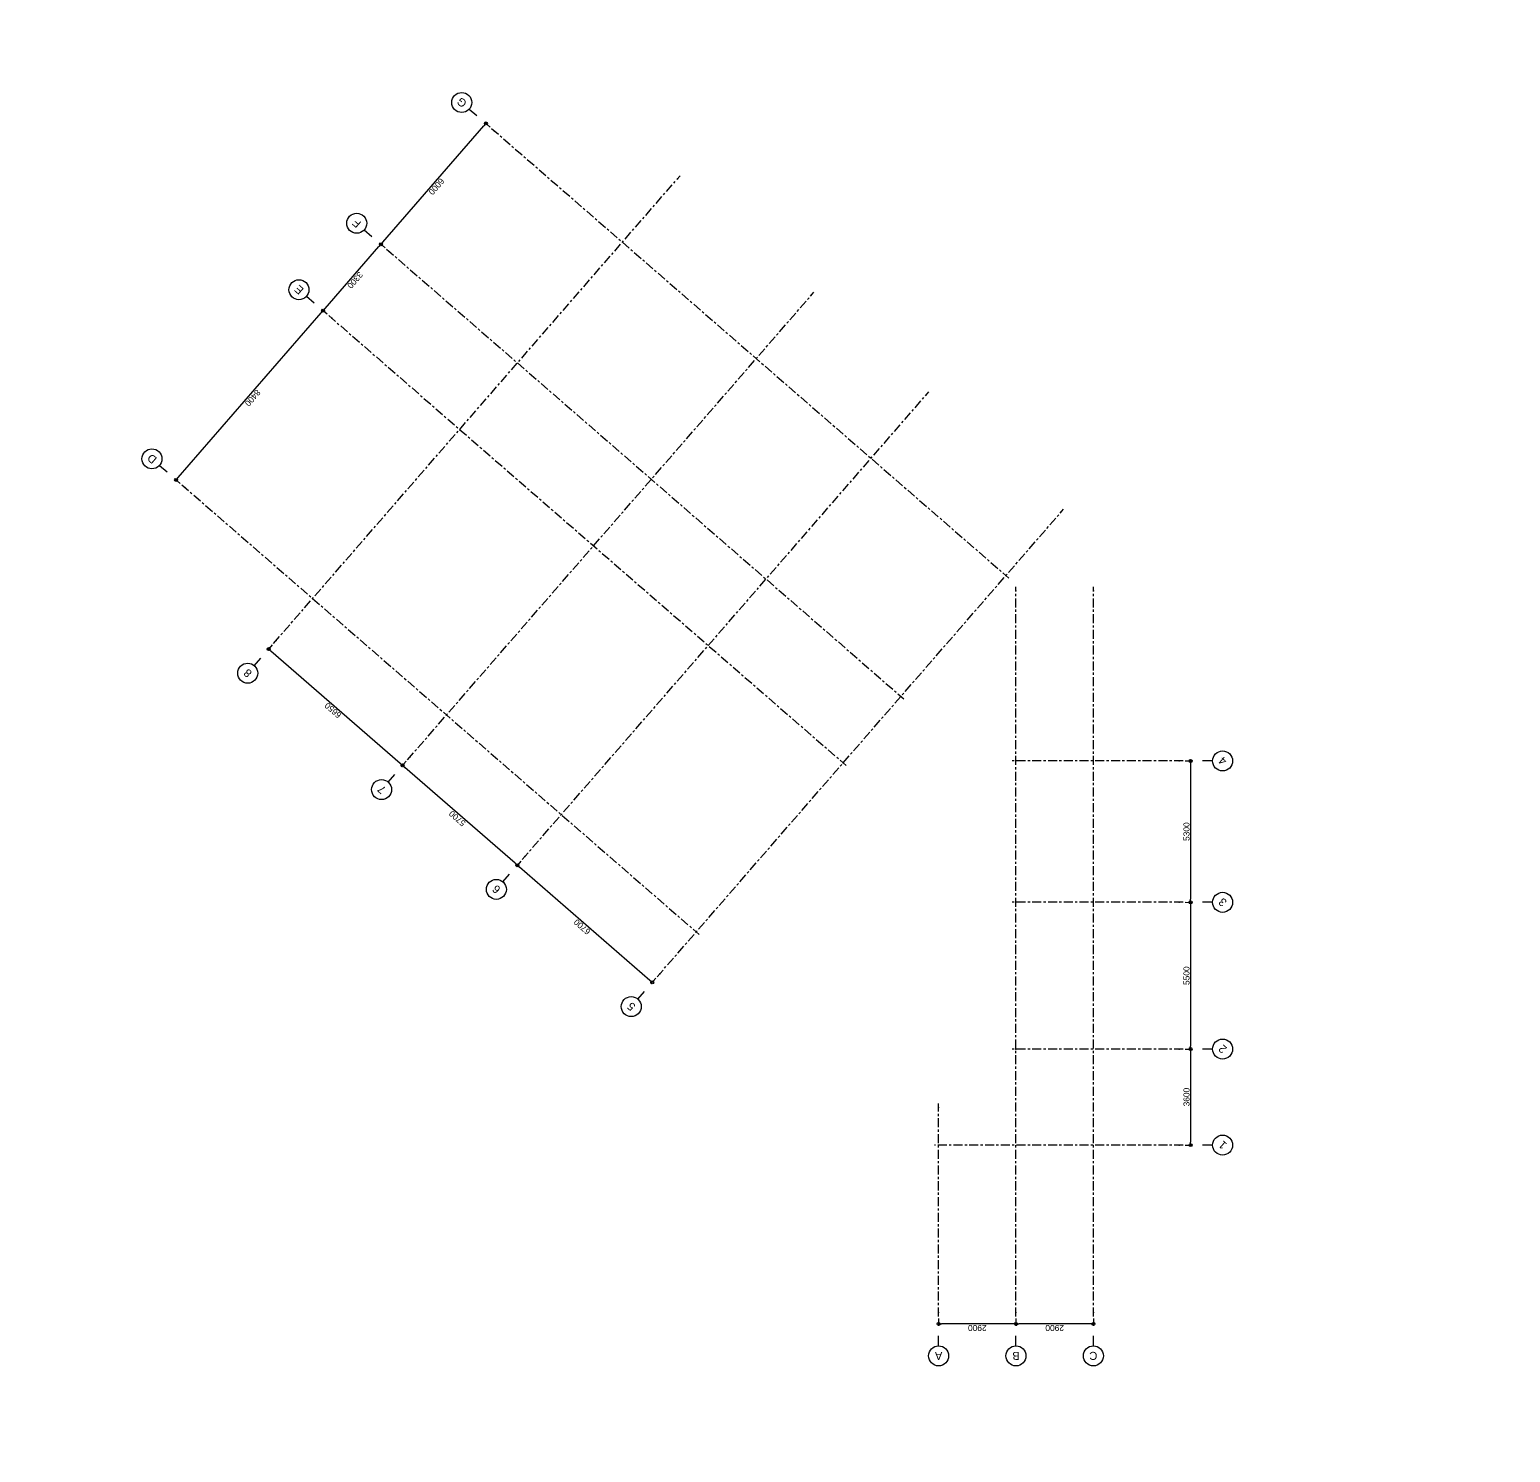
# Model space of a CAD drawing. Header units: millimetres. Extents: x -25371 to 2282244, y -90657 to 147824.
# Drawn here: x 1946665 to 2002174, y 94489 to 147824 of the extents above; entities that cross this region are included whole.
import ezdxf
from ezdxf.enums import TextEntityAlignment as Align

# ---------------------------------------------------------------- set-up
doc = ezdxf.new("R2010")
doc.units = ezdxf.units.MM
doc.linetypes.add('CENTER', pattern=[50.8, 31.75, -6.35, 6.35, -6.35])
doc.linetypes.add('TA_GL_000.90000', pattern=[2.475, 0.9, -0.225, 0.225, -0.225, 0.9])
for name, color, linetype in [('000 - 0_SYM_DWG_GRID-BUBBLE_MAIN_COLOR_6', 7, 'Continuous'), ('000 - 0_SYM_DWG_GRIDLINE_MAIN_COLOR_251', 7, 'Continuous'), ('000 - 0_SYM_DWG_SLOPE-SYM_TEXT_COLOR_3', 7, 'Continuous'), ('000 - D I M', 7, 'Continuous'), ('000 - GRID', 7, 'CENTER')]:
    doc.layers.add(name, color=color, linetype=linetype)
doc.styles.add('Arial', font='arial.ttf', dxfattribs={"height": 300})
doc.styles.add('FAMELINE_FOR_CKST', font='arial.ttf')
doc.styles.add('TA', font='', dxfattribs={"height": 4.5})
doc.styles.get('TA').set_extended_font_data('Cordia New')
doc.dimstyles.new('FAMELINE-CKST_C-C', dxfattribs={"dimtxt": 0.3, "dimasz": 0.15, "dimexe": 0.1, "dimexo": 0.1, "dimgap": 0.05, "dimtad": 1, "dimzin": 0, "dimdsep": 46, "dimtxsty": 'FAMELINE_FOR_CKST', "dimblk": 'ORIGIN', "dimblk1": 'ORIGIN', "dimblk2": 'ORIGIN', "dimsah": 1, "dimcen": 0.1, "dimdle": 0.1, "dimclrd": 7, "dimclre": 7, "dimclrt": 7, "dimadec": 0, "dimazin": 0, "dimtfac": 1, "dimtix": 1, "dimtmove": 2, "dimatfit": 3, "dimfxl": 1, "dimtolj": 1, "dimtzin": 0, "dimlwd": -1, "dimlwe": -1, "dimarcsym": 0})

# ---------------------------------------------------------------- blocks, each defined once
blk = doc.blocks.new('*U330')
at = {"layer": '000 - 0_SYM_DWG_GRID-BUBBLE_MAIN_COLOR_6', "color": 7}
blk.add_line((16.74, 0), (11.74, 0), dxfattribs=at)
blk.add_circle((21.74, 0), 5, dxfattribs=at)
at = {"layer": '000 - 0_SYM_DWG_GRIDLINE_MAIN_COLOR_251', "color": 7, "linetype": 'ByBlock', "ltscale": 5}
blk.add_line((2, 0), (-362.71, 0), dxfattribs=at)
at = {"layer": '000 - 0_SYM_DWG_GRIDLINE_MAIN_COLOR_251', "color": 7}
for p in [(-360.71, 0), (0, 0)]:
    blk.add_point(p, dxfattribs=at)
at = {"color": 7, "style": 'TA', "flags": 1}
blk.add_attdef('LOCATION', (6, -6), '', height=4.5, rotation=270, dxfattribs=at)
at = {"layer": '000 - 0_SYM_DWG_SLOPE-SYM_TEXT_COLOR_3', "color": 7, "style": 'Arial'}
blk.add_attdef('GRID-HEAD', text='', height=4, rotation=270, dxfattribs=at).set_placement((21.74, 0), align=Align.MIDDLE_CENTER)
blk = doc.blocks.new('*U331')
at = {"layer": '000 - 0_SYM_DWG_GRID-BUBBLE_MAIN_COLOR_6', "color": 7}
blk.add_line((16.74, 0), (11.74, 0), dxfattribs=at)
blk.add_circle((21.74, 0), 5, dxfattribs=at)
at = {"layer": '000 - 0_SYM_DWG_GRIDLINE_MAIN_COLOR_251', "color": 7, "linetype": 'ByBlock', "ltscale": 5}
blk.add_line((2, 0), (-104.48, 0), dxfattribs=at)
at = {"layer": '000 - 0_SYM_DWG_GRIDLINE_MAIN_COLOR_251', "color": 7}
for p in [(-102.48, 0), (0, 0)]:
    blk.add_point(p, dxfattribs=at)
at = {"color": 7, "style": 'TA', "flags": 1}
blk.add_attdef('LOCATION', (6, -6), '', height=4.5, rotation=270, dxfattribs=at)
at = {"layer": '000 - 0_SYM_DWG_SLOPE-SYM_TEXT_COLOR_3', "color": 7, "style": 'Arial'}
blk.add_attdef('GRID-HEAD', text='', height=4, rotation=270, dxfattribs=at).set_placement((21.74, 0), align=Align.MIDDLE_CENTER)
blk = doc.blocks.new('*U328')
at = {"layer": '000 - 0_SYM_DWG_GRID-BUBBLE_MAIN_COLOR_6', "color": 7}
blk.add_line((16.74, 0), (11.74, 0), dxfattribs=at)
blk.add_circle((21.74, 0), 5, dxfattribs=at)
at = {"layer": '000 - 0_SYM_DWG_GRIDLINE_MAIN_COLOR_251', "color": 7, "linetype": 'ByBlock', "ltscale": 5}
blk.add_line((2, 0), (-122.19, 0), dxfattribs=at)
at = {"layer": '000 - 0_SYM_DWG_GRIDLINE_MAIN_COLOR_251', "color": 7}
for p in [(-120.19, 0), (0, 0)]:
    blk.add_point(p, dxfattribs=at)
at = {"color": 7, "style": 'TA', "flags": 1}
blk.add_attdef('LOCATION', (6, -6), '', height=4.5, rotation=270, dxfattribs=at)
at = {"layer": '000 - 0_SYM_DWG_SLOPE-SYM_TEXT_COLOR_3', "color": 7, "style": 'Arial'}
blk.add_attdef('GRID-HEAD', text='', height=4, rotation=138.95237, dxfattribs=at).set_placement((21.74, 0), align=Align.MIDDLE_CENTER)
blk = doc.blocks.new('_Origin')
at = {"color": 7, "linetype": 'ByBlock', "lineweight": -2}
blk.add_line((0, 0), (-1, 0), dxfattribs=at)
blk.add_circle((0, 0), 0.5, dxfattribs=at)
blk = doc.blocks.new('*D316')
at = {"layer": '000 - D I M', "color": 7, "transparency": 16777216}
for p, q in [((0, 14005), (0, 14286)), ((112, 14211), (6538, 14211)), ((6650, 14005), (6650, 14286))]:
    blk.add_line(p, q, dxfattribs=at)
at = {"layer": 'Defpoints', "color": 7, "transparency": 16777216}
for p in [(0, 13930), (6650, 14211), (6650, 13930)]:
    blk.add_point(p, dxfattribs=at)
at = {"layer": '000 - D I M', "color": 7, "transparency": 16777216, "xscale": 112.5, "yscale": 112.5, "zscale": 112.5, "rotation": 180}
blk.add_blockref('_Origin', (0, 14211), dxfattribs=at)
at = {"layer": '000 - D I M', "color": 7, "transparency": 16777216, "xscale": 112.5, "yscale": 112.5, "zscale": 112.5}
blk.add_blockref('_Origin', (6650, 14211), dxfattribs=at)
at = {"layer": '000 - D I M', "color": 7, "transparency": 16777216, "insert": (3325, 14364), "char_height": 225, "attachment_point": 5, "style": 'FAMELINE_FOR_CKST'}
blk.add_mtext('\\A1;6650', dxfattribs=at)
blk = doc.blocks.new('*D317')
at = {"layer": '000 - D I M', "color": 7, "transparency": 16777216}
for p, q in [((-29114, 2989), (-29326, 2805)), ((-25735, -1212), (-29196, 2769)), ((-25505, -1162), (-25718, -1346))]:
    blk.add_line(p, q, dxfattribs=at)
at = {"layer": 'Defpoints', "color": 7, "transparency": 16777216}
for p in [(-29269, 2854), (-29057, 3039), (-25449, -1112)]:
    blk.add_point(p, dxfattribs=at)
at = {"layer": '000 - D I M', "color": 7, "transparency": 16777216, "xscale": 112.5, "yscale": 112.5, "zscale": 112.5}
for p, rotation in [((-29269, 2854), 131.0000000038849), ((-25661, -1297), 311.0000000038849)]:
    blk.add_blockref('_Origin', p, dxfattribs=dict(at, rotation=rotation))
at = {"layer": '000 - D I M', "color": 7, "transparency": 16777216, "insert": (-27350, 879), "char_height": 225, "attachment_point": 5, "rotation": 311, "style": 'FAMELINE_FOR_CKST'}
blk.add_mtext('\\A1;5500', dxfattribs=at)
blk = doc.blocks.new('*D318')
at = {"layer": '000 - D I M', "color": 7, "transparency": 16777216}
for p, q in [((-31476, 5706), (-31688, 5522)), ((-29343, 2939), (-31557, 5486)), ((-29114, 2989), (-29326, 2805))]:
    blk.add_line(p, q, dxfattribs=at)
at = {"layer": 'Defpoints', "color": 7, "transparency": 16777216}
for p in [(-31631, 5571), (-31419, 5755), (-29057, 3039)]:
    blk.add_point(p, dxfattribs=at)
at = {"layer": '000 - D I M', "color": 7, "transparency": 16777216, "xscale": 112.5, "yscale": 112.5, "zscale": 112.5}
for p, rotation in [((-31631, 5571), 131.0000000038849), ((-29269, 2854), 311.0000000038849)]:
    blk.add_blockref('_Origin', p, dxfattribs=dict(at, rotation=rotation))
at = {"layer": '000 - D I M', "color": 7, "transparency": 16777216, "insert": (-30335, 4313), "char_height": 225, "attachment_point": 5, "rotation": 311, "style": 'FAMELINE_FOR_CKST'}
blk.add_mtext('\\A1;3600', dxfattribs=at)
blk = doc.blocks.new('*D319')
at = {"layer": '000 - D I M', "color": 7, "transparency": 16777216}
for p, q in [((-33192, 13095), (-31173, 14850)), ((-30953, 14768), (-31138, 14980)), ((-33142, 12866), (-33326, 13078))]:
    blk.add_line(p, q, dxfattribs=at)
at = {"layer": 'Defpoints', "color": 7, "transparency": 16777216}
for p in [(-31088, 14924), (-30904, 14711), (-33093, 12809)]:
    blk.add_point(p, dxfattribs=at)
at = {"layer": '000 - D I M', "color": 7, "transparency": 16777216, "xscale": 112.5, "yscale": 112.5, "zscale": 112.5}
for p, rotation in [((-31088, 14924), 41.00000000052016), ((-33277, 13021), 221.0000000005202)]:
    blk.add_blockref('_Origin', p, dxfattribs=dict(at, rotation=rotation))
at = {"layer": '000 - D I M', "color": 7, "transparency": 16777216, "insert": (-32283, 14087), "char_height": 225, "attachment_point": 5, "rotation": 41, "style": 'FAMELINE_FOR_CKST'}
blk.add_mtext('\\A1;2900', dxfattribs=at)
blk = doc.blocks.new('*D320')
at = {"layer": '000 - D I M', "color": 7, "transparency": 16777216}
for p, q in [((-12400, 14005), (-12400, 14286)), ((-12288, 14211), (-5812, 14211)), ((-5700, 14005), (-5700, 14286))]:
    blk.add_line(p, q, dxfattribs=at)
at = {"layer": 'Defpoints', "color": 7, "transparency": 16777216}
for p in [(-12400, 13930), (-5700, 14211), (-5700, 13930)]:
    blk.add_point(p, dxfattribs=at)
at = {"layer": '000 - D I M', "color": 7, "transparency": 16777216, "xscale": 112.5, "yscale": 112.5, "zscale": 112.5, "rotation": 180}
blk.add_blockref('_Origin', (-12400, 14211), dxfattribs=at)
at = {"layer": '000 - D I M', "color": 7, "transparency": 16777216, "xscale": 112.5, "yscale": 112.5, "zscale": 112.5}
blk.add_blockref('_Origin', (-5700, 14211), dxfattribs=at)
at = {"layer": '000 - D I M', "color": 7, "transparency": 16777216, "insert": (-9050, 14364), "char_height": 225, "attachment_point": 5, "style": 'FAMELINE_FOR_CKST'}
blk.add_mtext('\\A1;6700', dxfattribs=at)
blk = doc.blocks.new('*D321')
at = {"layer": '000 - D I M', "color": 7, "transparency": 16777216}
for p, q in [((-5700, 14005), (-5700, 14286)), ((-5588, 14211), (-112, 14211)), ((0, 14005), (0, 14286))]:
    blk.add_line(p, q, dxfattribs=at)
at = {"layer": 'Defpoints', "color": 7, "transparency": 16777216}
for p in [(-5700, 13930), (0, 14211), (0, 13930)]:
    blk.add_point(p, dxfattribs=at)
at = {"layer": '000 - D I M', "color": 7, "transparency": 16777216, "xscale": 112.5, "yscale": 112.5, "zscale": 112.5, "rotation": 180}
blk.add_blockref('_Origin', (-5700, 14211), dxfattribs=at)
at = {"layer": '000 - D I M', "color": 7, "transparency": 16777216, "xscale": 112.5, "yscale": 112.5, "zscale": 112.5}
blk.add_blockref('_Origin', (0, 14211), dxfattribs=at)
at = {"layer": '000 - D I M', "color": 7, "transparency": 16777216, "insert": (-2850, 14364), "char_height": 225, "attachment_point": 5, "style": 'FAMELINE_FOR_CKST'}
blk.add_mtext('\\A1;5700', dxfattribs=at)
blk = doc.blocks.new('*D322')
at = {"layer": '000 - D I M', "color": 7, "transparency": 16777216}
for p, q in [((-31003, 14998), (-28985, 16753)), ((-28764, 16671), (-28949, 16883)), ((-30953, 14768), (-31138, 14980))]:
    blk.add_line(p, q, dxfattribs=at)
at = {"layer": 'Defpoints', "color": 7, "transparency": 16777216}
for p in [(-28900, 16826), (-28715, 16614), (-30904, 14711)]:
    blk.add_point(p, dxfattribs=at)
at = {"layer": '000 - D I M', "color": 7, "transparency": 16777216, "xscale": 112.5, "yscale": 112.5, "zscale": 112.5}
for p, rotation in [((-28900, 16826), 41.00000000052016), ((-31088, 14924), 221.0000000005202)]:
    blk.add_blockref('_Origin', p, dxfattribs=dict(at, rotation=rotation))
at = {"layer": '000 - D I M', "color": 7, "transparency": 16777216, "insert": (-30094, 15990), "char_height": 225, "attachment_point": 5, "rotation": 41, "style": 'FAMELINE_FOR_CKST'}
blk.add_mtext('\\A1;2900', dxfattribs=at)
blk = doc.blocks.new('*U329')
at = {"layer": '000 - 0_SYM_DWG_GRID-BUBBLE_MAIN_COLOR_6', "color": 7}
blk.add_line((16.74, 0), (11.74, 0), dxfattribs=at)
blk.add_circle((21.74, 0), 5, dxfattribs=at)
at = {"layer": '000 - 0_SYM_DWG_GRIDLINE_MAIN_COLOR_251', "color": 7, "linetype": 'ByBlock', "ltscale": 5}
blk.add_line((2, 0), (-83.53, 0), dxfattribs=at)
at = {"layer": '000 - 0_SYM_DWG_GRIDLINE_MAIN_COLOR_251', "color": 7}
for p in [(-81.53, 0), (0, 0)]:
    blk.add_point(p, dxfattribs=at)
at = {"color": 7, "style": 'TA', "flags": 1}
blk.add_attdef('LOCATION', (6, -6), '', height=4.5, rotation=270, dxfattribs=at)
at = {"layer": '000 - 0_SYM_DWG_SLOPE-SYM_TEXT_COLOR_3', "color": 7, "style": 'Arial'}
blk.add_attdef('GRID-HEAD', text='', height=4, rotation=138.95237, dxfattribs=at).set_placement((21.74, 0), align=Align.MIDDLE_CENTER)
blk = doc.blocks.new('*U332')
at = {"layer": '000 - 0_SYM_DWG_GRID-BUBBLE_MAIN_COLOR_6', "color": 7}
blk.add_line((16.74, 0), (11.74, 0), dxfattribs=at)
blk.add_circle((21.74, 0), 5, dxfattribs=at)
at = {"layer": '000 - 0_SYM_DWG_GRIDLINE_MAIN_COLOR_251', "color": 7, "linetype": 'ByBlock', "ltscale": 5}
blk.add_line((2, 0), (-307.66, 0), dxfattribs=at)
at = {"layer": '000 - 0_SYM_DWG_GRIDLINE_MAIN_COLOR_251', "color": 7}
for p in [(-305.66, 0), (0, 0)]:
    blk.add_point(p, dxfattribs=at)
at = {"color": 7, "style": 'TA', "flags": 1}
blk.add_attdef('LOCATION', (6, -6), '', height=4.5, rotation=270, dxfattribs=at)
at = {"layer": '000 - 0_SYM_DWG_SLOPE-SYM_TEXT_COLOR_3', "color": 7, "style": 'Arial'}
blk.add_attdef('GRID-HEAD', text='', height=4, rotation=270, dxfattribs=at).set_placement((21.74, 0), align=Align.MIDDLE_CENTER)
blk = doc.blocks.new('*U327')
at = {"layer": '000 - 0_SYM_DWG_GRID-BUBBLE_MAIN_COLOR_6', "color": 7}
blk.add_line((16.74, 0), (11.74, 0), dxfattribs=at)
blk.add_circle((21.74, 0), 5, dxfattribs=at)
at = {"layer": '000 - 0_SYM_DWG_GRIDLINE_MAIN_COLOR_251', "color": 7, "linetype": 'ByBlock', "ltscale": 5}
blk.add_line((2, 0), (-83.53, 0), dxfattribs=at)
at = {"layer": '000 - 0_SYM_DWG_GRIDLINE_MAIN_COLOR_251', "color": 7}
for p in [(-81.53, 0), (0, 0)]:
    blk.add_point(p, dxfattribs=at)
at = {"color": 7, "style": 'TA', "flags": 1}
blk.add_attdef('LOCATION', (6, -6), '', height=4.5, rotation=270, dxfattribs=at)
at = {"layer": '000 - 0_SYM_DWG_SLOPE-SYM_TEXT_COLOR_3', "color": 7, "style": 'Arial'}
blk.add_attdef('GRID-HEAD', text='', height=4, rotation=138.95237, dxfattribs=at).set_placement((21.74, 0), align=Align.MIDDLE_CENTER)
blk = doc.blocks.new('*D323')
at = {"layer": '000 - D I M', "color": 7, "transparency": 16777216}
for p, q in [((13225, 3300), (13506, 3300)), ((13431, 3187), (13431, 112)), ((13225, 0), (13506, 0))]:
    blk.add_line(p, q, dxfattribs=at)
at = {"layer": 'Defpoints', "color": 7, "transparency": 16777216}
for p in [(13150, 3300), (13150, 0), (13431, 0)]:
    blk.add_point(p, dxfattribs=at)
at = {"layer": '000 - D I M', "color": 7, "transparency": 16777216, "xscale": 112.5, "yscale": 112.5, "zscale": 112.5}
for p, rotation in [((13431, 3300), 90), ((13431, 0), 270)]:
    blk.add_blockref('_Origin', p, dxfattribs=dict(at, rotation=rotation))
at = {"layer": '000 - D I M', "color": 7, "transparency": 16777216, "insert": (13279, 1650), "char_height": 225, "attachment_point": 5, "rotation": 90, "style": 'FAMELINE_FOR_CKST'}
blk.add_mtext('\\A1;3300', dxfattribs=at)
blk = doc.blocks.new('*D324')
at = {"layer": '000 - D I M', "color": 7, "transparency": 16777216}
for p, q in [((13225, 0), (13506, 0)), ((13431, -113), (13431, -5888)), ((13225, -6000), (13506, -6000))]:
    blk.add_line(p, q, dxfattribs=at)
at = {"layer": 'Defpoints', "color": 7, "transparency": 16777216}
for p in [(13150, 0), (13150, -6000), (13431, -6000)]:
    blk.add_point(p, dxfattribs=at)
at = {"layer": '000 - D I M', "color": 7, "transparency": 16777216, "xscale": 112.5, "yscale": 112.5, "zscale": 112.5}
for p, rotation in [((13431, 0), 90), ((13431, -6000), 270)]:
    blk.add_blockref('_Origin', p, dxfattribs=dict(at, rotation=rotation))
at = {"layer": '000 - D I M', "color": 7, "transparency": 16777216, "insert": (13279, -3000), "char_height": 225, "attachment_point": 5, "rotation": 90, "style": 'FAMELINE_FOR_CKST'}
blk.add_mtext('\\A1;6000', dxfattribs=at)
blk = doc.blocks.new('*D325')
at = {"layer": '000 - D I M', "color": 7, "transparency": 16777216}
for p, q in [((-25505, -1162), (-25718, -1346)), ((-22258, -5212), (-25587, -1382)), ((-22028, -5162), (-22241, -5346))]:
    blk.add_line(p, q, dxfattribs=at)
at = {"layer": 'Defpoints', "color": 7, "transparency": 16777216}
for p in [(-25661, -1297), (-25449, -1112), (-21972, -5112)]:
    blk.add_point(p, dxfattribs=at)
at = {"layer": '000 - D I M', "color": 7, "transparency": 16777216, "xscale": 112.5, "yscale": 112.5, "zscale": 112.5}
for p, rotation in [((-25661, -1297), 131.000000002449), ((-22184, -5297), 311.000000002449)]:
    blk.add_blockref('_Origin', p, dxfattribs=dict(at, rotation=rotation))
at = {"layer": '000 - D I M', "color": 7, "transparency": 16777216, "insert": (-23807, -3197), "char_height": 225, "attachment_point": 5, "rotation": 311, "style": 'FAMELINE_FOR_CKST'}
blk.add_mtext('\\A1;5300', dxfattribs=at)
blk = doc.blocks.new('*D326')
at = {"layer": '000 - D I M', "color": 7, "transparency": 16777216}
for p, q in [((13225, 11700), (13506, 11700)), ((13431, 11588), (13431, 3412)), ((13225, 3300), (13506, 3300))]:
    blk.add_line(p, q, dxfattribs=at)
at = {"layer": 'Defpoints', "color": 7, "transparency": 16777216}
for p in [(13150, 11700), (13150, 3300), (13431, 3300)]:
    blk.add_point(p, dxfattribs=at)
at = {"layer": '000 - D I M', "color": 7, "transparency": 16777216, "xscale": 112.5, "yscale": 112.5, "zscale": 112.5}
for p, rotation in [((13431, 11700), 90), ((13431, 3300), 270)]:
    blk.add_blockref('_Origin', p, dxfattribs=dict(at, rotation=rotation))
at = {"layer": '000 - D I M', "color": 7, "transparency": 16777216, "insert": (13279, 7500), "char_height": 225, "attachment_point": 5, "rotation": 90, "style": 'FAMELINE_FOR_CKST'}
blk.add_mtext('\\A1;8400', dxfattribs=at)
blk = doc.blocks.new('*U333')
at = {"layer": '000 - 0_SYM_DWG_GRID-BUBBLE_MAIN_COLOR_6', "color": 7}
blk.add_line((16.74, 0), (11.74, 0), dxfattribs=at)
blk.add_circle((21.74, 0), 5, dxfattribs=at)
at = {"layer": '000 - 0_SYM_DWG_GRIDLINE_MAIN_COLOR_251', "color": 7, "linetype": 'ByBlock', "ltscale": 5}
blk.add_line((2, 0), (-340.67, 0), dxfattribs=at)
at = {"layer": '000 - 0_SYM_DWG_GRIDLINE_MAIN_COLOR_251', "color": 7}
for p in [(-338.67, 0), (0, 0)]:
    blk.add_point(p, dxfattribs=at)
at = {"color": 7, "style": 'TA', "flags": 1}
blk.add_attdef('LOCATION', (6, -6), '', height=4.5, rotation=270, dxfattribs=at)
at = {"layer": '000 - 0_SYM_DWG_SLOPE-SYM_TEXT_COLOR_3', "color": 7, "style": 'Arial'}
blk.add_attdef('GRID-HEAD', text='', height=4, rotation=360, dxfattribs=at).set_placement((21.74, 0), align=Align.MIDDLE_CENTER)
blk = doc.blocks.new('*U334')
at = {"layer": '000 - 0_SYM_DWG_GRID-BUBBLE_MAIN_COLOR_6', "color": 7}
blk.add_line((16.74, 0), (11.74, 0), dxfattribs=at)
blk.add_circle((21.74, 0), 5, dxfattribs=at)
at = {"layer": '000 - 0_SYM_DWG_GRIDLINE_MAIN_COLOR_251', "color": 7, "linetype": 'ByBlock', "ltscale": 5}
blk.add_line((2, 0), (-340.67, 0), dxfattribs=at)
at = {"layer": '000 - 0_SYM_DWG_GRIDLINE_MAIN_COLOR_251', "color": 7}
for p in [(-338.67, 0), (0, 0)]:
    blk.add_point(p, dxfattribs=at)
at = {"color": 7, "style": 'TA', "flags": 1}
blk.add_attdef('LOCATION', (6, -6), '', height=4.5, rotation=270, dxfattribs=at)
at = {"layer": '000 - 0_SYM_DWG_SLOPE-SYM_TEXT_COLOR_3', "color": 7, "style": 'Arial'}
blk.add_attdef('GRID-HEAD', text='', height=4, rotation=360, dxfattribs=at).set_placement((21.74, 0), align=Align.MIDDLE_CENTER)
blk = doc.blocks.new('*U335')
at = {"layer": '000 - 0_SYM_DWG_GRID-BUBBLE_MAIN_COLOR_6', "color": 7}
blk.add_line((16.74, 0), (11.74, 0), dxfattribs=at)
blk.add_circle((21.74, 0), 5, dxfattribs=at)
at = {"layer": '000 - 0_SYM_DWG_GRIDLINE_MAIN_COLOR_251', "color": 7, "linetype": 'ByBlock', "ltscale": 5}
blk.add_line((2, 0), (-340.67, 0), dxfattribs=at)
at = {"layer": '000 - 0_SYM_DWG_GRIDLINE_MAIN_COLOR_251', "color": 7}
for p in [(-338.67, 0), (0, 0)]:
    blk.add_point(p, dxfattribs=at)
at = {"color": 7, "style": 'TA', "flags": 1}
blk.add_attdef('LOCATION', (6, -6), '', height=4.5, rotation=270, dxfattribs=at)
at = {"layer": '000 - 0_SYM_DWG_SLOPE-SYM_TEXT_COLOR_3', "color": 7, "style": 'Arial'}
blk.add_attdef('GRID-HEAD', text='', height=4, rotation=360, dxfattribs=at).set_placement((21.74, 0), align=Align.MIDDLE_CENTER)
blk = doc.blocks.new('C-1-VS01_REV00_20260615-121114_LOPF_DIMS')
at = {"layer": '000 - GRID', "color": 7, "linetype": 'TA_GL_000.90000', "xscale": 75, "yscale": 75, "zscale": 75}
for name, p, rotation, values in [('*U331', (-28616.8, 16500.9), 131.0000000000055, {'GRID-HEAD': 'A'}), ('*U330', (-30805.4, 14598.3), 131.0000000000055, {'GRID-HEAD': 'B'}), ('*U332', (-12400, 13780), 90, {'GRID-HEAD': '5'}), ('*U332', (-5700, 13780), 90, {'GRID-HEAD': '6'}), ('*U332', (0, 13780), 90, {'GRID-HEAD': '7'}), ('*U332', (6650, 13780), 90, {'GRID-HEAD': '8'}), ('*U330', (-32994.1, 12695.7), 131.0000000000055, {'GRID-HEAD': 'C'}), ('*U328', (-31305.7, 5853.9), 221.0000000000055, {'GRID-HEAD': '1'}), ('*U327', (-28943.9, 3136.9), 221.0000000000055, {'GRID-HEAD': '2'}), ('*U329', (-25335.6, -1014), 221.0000000000055, {'GRID-HEAD': '3'}), ('*U329', (-21858.4, -5013.9), 221.0000000000055, {'GRID-HEAD': '4'})]:
    blk.add_blockref(name, p, dxfattribs=dict(at, rotation=rotation)).add_auto_attribs(values)
for name, p, values in [('*U333', (13000, 11700), {'GRID-HEAD': 'D'}), ('*U334', (13000, 3300), {'GRID-HEAD': 'E'}), ('*U335', (13000, 0), {'GRID-HEAD': 'F'}), ('*U335', (13000, -6000), {'GRID-HEAD': 'G'})]:
    blk.add_blockref(name, p, dxfattribs=at).add_auto_attribs(values)
at = {"layer": '000 - D I M', "color": 7}
for base, p1, p2, angle, override, picture, middle in [((-28899.7, 16826.3), (-30903.8, 14711.5), (-28715.2, 16614.1), 221, {"dimscale": 750, "dimdec": 0, "dimlfac": 1, "dimclrd": 7, "dimclre": 7, "dimclrt": 7}, '*D322', (-30094, 15990)), ((-31088.4, 14923.7), (-33092.5, 12808.9), (-30903.8, 14711.5), 221, {"dimscale": 750, "dimdec": 0, "dimlfac": 1, "dimclrd": 7, "dimclre": 7, "dimclrt": 7}, '*D319', (-32282.7, 14087.5)), ((-5700, 14211.2), (-12400, 13930), (-5700, 13930), 180, {"dimscale": 750, "dimdec": 0, "dimclrd": 7, "dimclre": 7, "dimclrt": 7}, '*D320', (-9050, 14363.6)), ((0, 14211.2), (-5700, 13930), (0, 13930), 180, {"dimscale": 750, "dimdec": 0, "dimlfac": 1, "dimclrd": 7, "dimclre": 7, "dimclrt": 7}, '*D321', (-2850, 14363.6)), ((6650, 14211.2), (0, 13930), (6650, 13930), 180, {"dimscale": 750, "dimdec": 0, "dimlfac": 1, "dimclrd": 7, "dimclre": 7, "dimclrt": 7}, '*D316', (3325, 14363.6)), ((13431.3, 3300), (13150, 11700), (13150, 3300), 90, {"dimscale": 750, "dimdec": 0, "dimclrd": 7, "dimclre": 7, "dimclrt": 7}, '*D326', (13278.9, 7500)), ((-31631.2, 5571), (-29057.1, 3038.5), (-31418.9, 5755.5), 311, {"dimscale": 750, "dimdec": 0, "dimlfac": 1, "dimclrd": 7, "dimclre": 7, "dimclrt": 7}, '*D318', (-30335.2, 4312.5)), ((13431.3, 0), (13150, 3300), (13150, 0), 90, {"dimscale": 750, "dimdec": 0, "dimclrd": 7, "dimclre": 7, "dimclrt": 7}, '*D323', (13278.8, 1650)), ((-29269.4, 2854), (-25448.8, -1112.4), (-29057.1, 3038.5), 311, {"dimscale": 750, "dimdec": 0, "dimlfac": 1, "dimclrd": 7, "dimclre": 7, "dimclrt": 7}, '*D317', (-27350.2, 878.5)), ((13431.3, -6000), (13150, 0), (13150, -6000), 90, {"dimscale": 750, "dimdec": 0, "dimclrd": 7, "dimclre": 7, "dimclrt": 7}, '*D324', (13278.9, -3000)), ((-25661, -1296.9), (-21971.7, -5112.4), (-25448.8, -1112.4), 311, {"dimscale": 750, "dimdec": 0, "dimclrd": 7, "dimclre": 7, "dimclrt": 7}, '*D325', (-23807.4, -3196.9))]:
    dim = blk.add_linear_dim(base=base, p1=p1, p2=p2, angle=angle, dimstyle='FAMELINE-CKST_C-C', override=override, dxfattribs=at)
    dim.commit()
    dim.dimension.update_dxf_attribs({"geometry": picture, "text_midpoint": middle})

msp = doc.modelspace()

# ---------------------------------------------------------------- block references
at = {"color": 7, "rotation": 139}
msp.add_blockref('C-1-VS01_REV00_20260615-121114_LOPF_DIMS', (1969968.917, 130965.039), dxfattribs=at)

doc.saveas('drawing.dxf')
